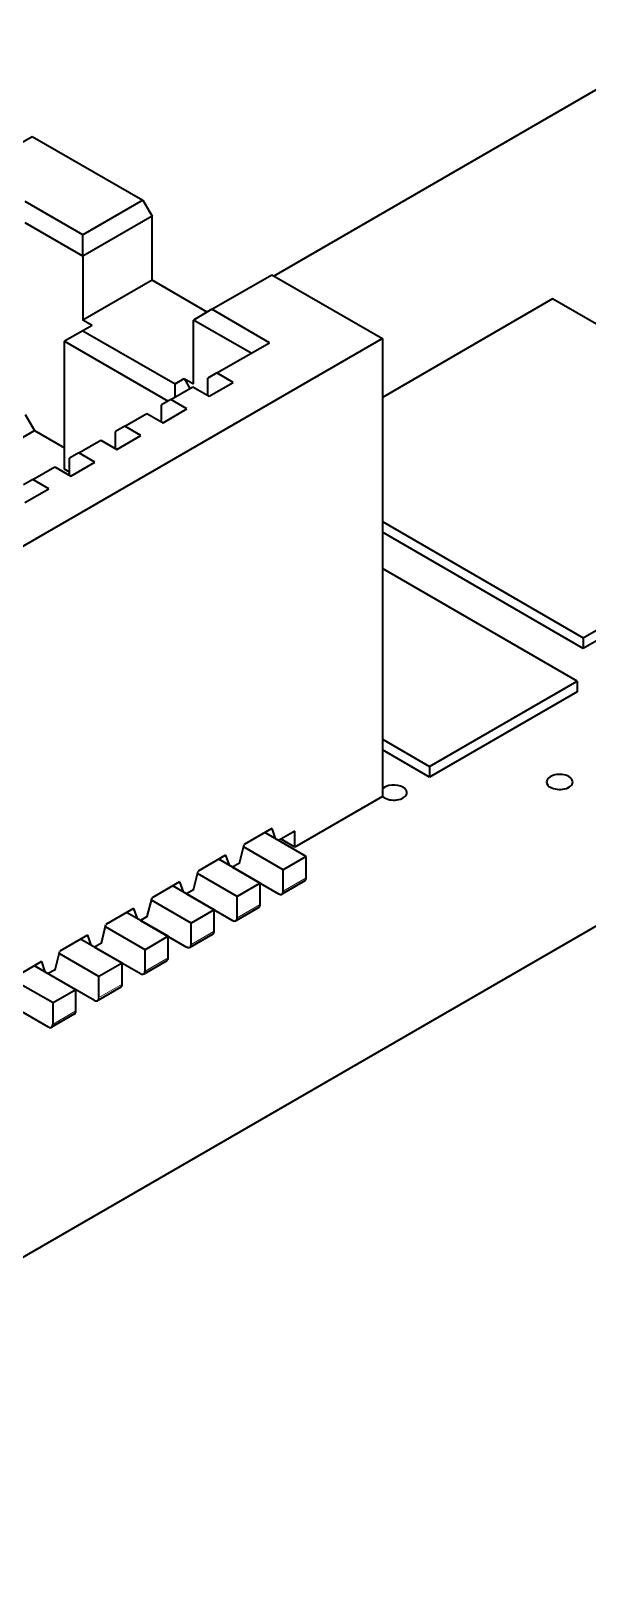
# Model space of a CAD drawing. Extents: x 537 to 786, y 346 to 499.
# Drawn here: x 660.59 to 664.86, y 486.43 to 498.36 of the extents above; entities that cross this region are included whole.
import ezdxf

# ---------------------------------------------------------------- set-up
doc = ezdxf.new("R2010")
doc.units = 0

msp = doc.modelspace()

# ---------------------------------------------------------------- linework, layer by layer
at = {"color": 7, "lineweight": 35, "ltscale": 0.093899}
msp.add_line((665.707, 498.356), (662.454, 496.478), dxfattribs=at)
at = {"color": 7, "lineweight": 35, "ltscale": 0.22862}
for p, q in [((652.679, 492.977), (660.599, 497.549)), ((663.286, 495.998), (655.366, 491.426))]:
    msp.add_line(p, q, dxfattribs=at)
at = {"color": 7, "lineweight": 35, "ltscale": 0.024495}
for p, q in [((660.599, 497.549), (661.447, 497.06)), ((660.846, 494.998), (660.846, 495.978))]:
    msp.add_line(p, q, dxfattribs=at)
at = {"color": 7, "lineweight": 35, "ltscale": 0.012758}
for p, q in [((660.987, 496.794), (660.545, 497.049)), ((660.987, 496.631), (660.545, 496.886)), ((662.419, 495.967), (661.977, 496.223)), ((662.278, 495.886), (661.836, 496.141))]:
    msp.add_line(p, q, dxfattribs=at)
at = {"color": 7, "lineweight": 35, "ltscale": 0.013267}
msp.add_line((661.447, 497.06), (660.987, 496.794), dxfattribs=at)
at = {"color": 7, "lineweight": 35, "ltscale": 0.003536}
msp.add_line((661.447, 497.06), (661.518, 496.937), dxfattribs=at)
at = {"color": 7, "lineweight": 35, "ltscale": 0.015309}
for p, q in [((661.518, 496.937), (660.987, 496.631)), ((661.518, 496.447), (660.987, 496.141))]:
    msp.add_line(p, q, dxfattribs=at)
at = {"color": 7, "lineweight": 35, "ltscale": 0.012247}
for p, q in [((661.518, 496.447), (661.518, 496.937)), ((660.987, 496.631), (660.987, 496.141)), ((661.942, 496.202), (661.518, 496.447)), ((661.836, 495.651), (661.836, 496.141))]:
    msp.add_line(p, q, dxfattribs=at)
at = {"color": 7, "lineweight": 35, "ltscale": 0.004082}
for p, q in [((660.987, 496.631), (660.987, 496.794)), ((661.977, 496.223), (661.836, 496.141)), ((660.987, 496.059), (660.846, 495.978)), ((662.702, 491.865), (662.702, 492.028)), ((662.525, 491.763), (662.525, 491.926)), ((662.349, 491.66), (662.349, 491.824)), ((662.172, 491.558), (662.172, 491.722)), ((661.995, 491.456), (661.995, 491.62)), ((661.641, 491.252), (661.641, 491.416)), ((661.818, 491.354), (661.818, 491.518)), ((661.465, 491.15), (661.465, 491.313)), ((661.288, 491.048), (661.288, 491.211)), ((661.111, 490.946), (661.111, 491.109)), ((660.934, 490.844), (660.934, 491.007)), ((660.758, 490.742), (660.758, 490.905))]:
    msp.add_line(p, q, dxfattribs=at)
at = {"color": 7, "lineweight": 35, "ltscale": 0.013268}
msp.add_line((661.977, 496.223), (662.437, 496.488), dxfattribs=at)
at = {"color": 7, "lineweight": 35, "ltscale": 0.024496}
msp.add_line((662.437, 496.488), (663.286, 495.998), dxfattribs=at)
at = {"color": 7, "lineweight": 35, "ltscale": 0.037737}
msp.add_line((664.593, 496.303), (663.286, 495.548), dxfattribs=at)
at = {"color": 7, "lineweight": 35, "ltscale": 0.068342}
msp.add_line((666.96, 494.936), (664.593, 496.303), dxfattribs=at)
at = {"color": 7, "lineweight": 35, "ltscale": 0.002041}
for p, q in [((661.058, 496.1), (660.987, 496.141)), ((661.058, 496.1), (660.987, 496.059)), ((661.765, 495.692), (661.836, 495.651)), ((660.956, 495.122), (660.885, 495.082)), ((664.782, 493.372), (664.782, 493.29)), ((663.648, 492.717), (663.648, 492.636))]:
    msp.add_line(p, q, dxfattribs=at)
at = {"color": 7, "lineweight": 35, "ltscale": 0.022964}
msp.add_line((660.846, 495.978), (661.641, 495.518), dxfattribs=at)
at = {"color": 7, "lineweight": 35, "ltscale": 0.020412}
msp.add_line((660.987, 496.059), (661.695, 495.651), dxfattribs=at)
at = {"color": 7, "lineweight": 35, "ltscale": 0.011636}
msp.add_line((662.016, 495.735), (662.419, 495.967), dxfattribs=at)
at = {"color": 7, "lineweight": 35, "ltscale": 0.087774}
msp.add_line((663.286, 495.998), (663.286, 492.487), dxfattribs=at)
at = {"color": 7, "lineweight": 35, "ltscale": 0.00204}
msp.add_line((662.016, 495.735), (661.946, 495.694), dxfattribs=at)
at = {"color": 7, "lineweight": 35, "ltscale": 0.003573}
for p, q in [((662.14, 495.663), (662.016, 495.735)), ((661.832, 495.629), (661.956, 495.557)), ((661.479, 495.424), (661.603, 495.353)), ((661.079, 495.051), (660.956, 495.122)), ((660.772, 495.016), (660.896, 494.945)), ((662.614, 492.222), (662.49, 492.15))]:
    msp.add_line(p, q, dxfattribs=at)
at = {"color": 7, "lineweight": 35, "ltscale": 0.004898}
for p, q in [((661.663, 495.531), (661.832, 495.629)), ((661.309, 495.327), (661.479, 495.424))]:
    msp.add_line(p, q, dxfattribs=at)
at = {"color": 7, "lineweight": 35, "ltscale": 0.002042}
for p, q in [((661.695, 495.651), (661.765, 495.692)), ((661.663, 495.531), (661.592, 495.49)), ((661.309, 495.327), (661.238, 495.286)), ((660.602, 494.918), (660.531, 494.877)), ((664.828, 493.705), (664.828, 493.623))]:
    msp.add_line(p, q, dxfattribs=at)
at = {"color": 7, "lineweight": 35, "ltscale": 0.002552}
msp.add_line((661.695, 495.549), (661.695, 495.651), dxfattribs=at)
at = {"color": 7, "lineweight": 35, "ltscale": 0.00221}
msp.add_line((661.765, 495.692), (661.809, 495.615), dxfattribs=at)
at = {"color": 7, "lineweight": 35, "ltscale": 0.003266}
for p, q in [((661.946, 495.563), (661.946, 495.694)), ((661.592, 495.359), (661.592, 495.49)), ((661.238, 495.155), (661.238, 495.286)), ((660.885, 494.951), (660.885, 495.082))]:
    msp.add_line(p, q, dxfattribs=at)
at = {"color": 7, "lineweight": 35, "ltscale": 0.005307}
for p, q in [((661.956, 495.557), (662.14, 495.663)), ((661.603, 495.353), (661.786, 495.459)), ((661.249, 495.149), (661.433, 495.255)), ((660.896, 494.945), (661.079, 495.051)), ((660.542, 494.741), (660.726, 494.847))]:
    msp.add_line(p, q, dxfattribs=at)
at = {"color": 7, "lineweight": 35, "ltscale": 0.003572}
for p, q in [((661.786, 495.459), (661.663, 495.531)), ((661.433, 495.255), (661.309, 495.327)), ((661.125, 495.22), (661.249, 495.149)), ((660.726, 494.847), (660.602, 494.918))]:
    msp.add_line(p, q, dxfattribs=at)
at = {"color": 7, "lineweight": 35, "ltscale": 0.003535}
msp.add_line((660.545, 495.416), (660.616, 495.294), dxfattribs=at)
at = {"color": 7, "lineweight": 35, "ltscale": 0.009594}
msp.add_line((660.284, 495.102), (660.616, 495.294), dxfattribs=at)
at = {"color": 7, "lineweight": 35, "ltscale": 0.006635}
msp.add_line((660.616, 495.294), (660.846, 495.161), dxfattribs=at)
at = {"color": 7, "lineweight": 35, "ltscale": 0.0049}
msp.add_line((660.956, 495.122), (661.125, 495.22), dxfattribs=at)
at = {"color": 7, "lineweight": 35, "ltscale": 0.004899}
msp.add_line((660.602, 494.918), (660.772, 495.016), dxfattribs=at)
at = {"color": 7, "lineweight": 35, "ltscale": 0.001123}
msp.add_line((660.885, 494.975), (660.846, 494.998), dxfattribs=at)
at = {"color": 7, "lineweight": 35, "ltscale": 0.061565}
for p, q in [((664.828, 493.705), (666.96, 494.936)), ((666.96, 494.855), (664.828, 493.623))]:
    msp.add_line(p, q, dxfattribs=at)
at = {"color": 7, "lineweight": 35, "ltscale": 0.044514}
for p, q in [((663.286, 494.595), (664.828, 493.705)), ((664.828, 493.623), (663.286, 494.514))]:
    msp.add_line(p, q, dxfattribs=at)
at = {"color": 7, "lineweight": 35, "ltscale": 0.043199}
msp.add_line((664.782, 493.372), (663.286, 494.236), dxfattribs=at)
at = {"color": 7, "lineweight": 35, "ltscale": 0.032725}
for p, q in [((663.648, 492.717), (664.782, 493.372)), ((664.782, 493.29), (663.648, 492.636))]:
    msp.add_line(p, q, dxfattribs=at)
at = {"color": 7, "lineweight": 35, "ltscale": 0.326598}
msp.add_line((667.44, 492.947), (656.126, 486.415), dxfattribs=at)
at = {"color": 7, "lineweight": 35, "ltscale": 0.010475}
for p, q in [((663.286, 492.927), (663.648, 492.717)), ((663.648, 492.636), (663.286, 492.845))]:
    msp.add_line(p, q, dxfattribs=at)
at = {"color": 7, "lineweight": 35, "ltscale": 0.019392}
msp.add_line((663.286, 492.487), (662.614, 492.099), dxfattribs=at)
at = {"color": 7, "lineweight": 35, "ltscale": 0.000555054}
msp.add_line((663.303, 492.477), (663.286, 492.491), dxfattribs=at)
at = {"color": 7, "lineweight": 35, "ltscale": 0.006123}
for p, q in [((662.437, 492.242), (662.225, 492.12)), ((661.73, 491.834), (661.518, 491.711)), ((660.669, 491.222), (660.457, 491.099))]:
    msp.add_line(p, q, dxfattribs=at)
at = {"color": 7, "lineweight": 35, "ltscale": 0.009185}
for p, q in [((662.702, 492.028), (662.384, 492.212)), ((662.349, 491.824), (662.03, 492.007)), ((661.641, 491.416), (661.323, 491.599)), ((661.288, 491.211), (660.97, 491.395))]:
    msp.add_line(p, q, dxfattribs=at)
at = {"color": 7, "lineweight": 35, "ltscale": 0.002025}
for p, q in [((662.437, 492.242), (662.464, 492.166)), ((662.083, 492.038), (662.11, 491.962)), ((661.73, 491.834), (661.756, 491.757)), ((661.023, 491.426), (661.049, 491.349)), ((660.669, 491.222), (660.696, 491.145))]:
    msp.add_line(p, q, dxfattribs=at)
at = {"color": 7, "lineweight": 35, "ltscale": 0.003062}
for q in [(662.508, 492.161), (662.614, 492.222)]:
    msp.add_line((662.614, 492.099), q, dxfattribs=at)
at = {"color": 7, "lineweight": 35, "ltscale": 0.006124}
for p, q in [((662.083, 492.038), (661.871, 491.916)), ((661.023, 491.426), (660.811, 491.303))]:
    msp.add_line(p, q, dxfattribs=at)
at = {"color": 7, "lineweight": 35, "ltscale": 0.00368}
for p, q in [((662.19, 491.977), (662.225, 492.12)), ((661.836, 491.773), (661.871, 491.916)), ((661.482, 491.569), (661.518, 491.711)), ((661.129, 491.364), (661.164, 491.507)), ((660.775, 491.16), (660.811, 491.303))]:
    msp.add_line(p, q, dxfattribs=at)
at = {"color": 7, "lineweight": 35, "ltscale": 0.008804}
for p, q in [((662.525, 491.926), (662.22, 492.102)), ((660.758, 490.905), (660.453, 491.081))]:
    msp.add_line(p, q, dxfattribs=at)
at = {"color": 7, "lineweight": 35, "ltscale": 0.005103}
for p, q in [((662.702, 492.028), (662.525, 491.926)), ((662.349, 491.824), (662.172, 491.722)), ((662.692, 491.842), (662.515, 491.74)), ((661.641, 491.416), (661.465, 491.313)), ((661.985, 491.433), (661.808, 491.331)), ((661.288, 491.211), (661.111, 491.109)), ((661.631, 491.229), (661.454, 491.127)), ((660.934, 491.007), (660.758, 490.905)), ((660.924, 490.821), (660.747, 490.719))]:
    msp.add_line(p, q, dxfattribs=at)
at = {"color": 7, "lineweight": 35, "ltscale": 0.008803}
for p, q in [((662.172, 491.722), (661.867, 491.898)), ((661.818, 491.518), (661.513, 491.694)), ((661.465, 491.313), (661.16, 491.49)), ((661.111, 491.109), (660.806, 491.285))]:
    msp.add_line(p, q, dxfattribs=at)
at = {"color": 7, "lineweight": 35, "ltscale": 0.001531}
for p, q in [((662.19, 491.977), (662.136, 491.946)), ((661.836, 491.773), (661.783, 491.742)), ((661.129, 491.364), (661.076, 491.334)), ((660.775, 491.16), (660.722, 491.13))]:
    msp.add_line(p, q, dxfattribs=at)
at = {"color": 7, "lineweight": 35, "ltscale": 0.010205}
for p, q in [((662.136, 491.946), (662.49, 491.742)), ((661.429, 491.538), (661.783, 491.334)), ((660.369, 490.926), (660.722, 490.721))]:
    msp.add_line(p, q, dxfattribs=at)
at = {"color": 7, "lineweight": 35, "ltscale": 0.009186}
for p, q in [((661.995, 491.62), (661.677, 491.803)), ((660.934, 491.007), (660.616, 491.191))]:
    msp.add_line(p, q, dxfattribs=at)
at = {"color": 7, "lineweight": 13, "ltscale": 0.005103}
for p, q in [((662.702, 491.865), (662.525, 491.763)), ((662.349, 491.66), (662.172, 491.558)), ((661.641, 491.252), (661.465, 491.15)), ((661.288, 491.048), (661.111, 490.946)), ((660.934, 490.844), (660.758, 490.742))]:
    msp.add_line(p, q, dxfattribs=at)
at = {"color": 7, "lineweight": 35, "ltscale": 0.010207}
for p, q in [((661.783, 491.742), (662.136, 491.538)), ((661.076, 491.334), (661.429, 491.13))]:
    msp.add_line(p, q, dxfattribs=at)
at = {"color": 7, "lineweight": 35, "ltscale": 0.006125}
msp.add_line((661.376, 491.63), (661.164, 491.507), dxfattribs=at)
at = {"color": 7, "lineweight": 35, "ltscale": 0.002026}
msp.add_line((661.376, 491.63), (661.403, 491.553), dxfattribs=at)
at = {"color": 7, "lineweight": 35, "ltscale": 0.00153}
msp.add_line((661.482, 491.569), (661.429, 491.538), dxfattribs=at)
at = {"color": 7, "lineweight": 35, "ltscale": 0.005104}
for p, q in [((661.995, 491.62), (661.818, 491.518)), ((662.338, 491.638), (662.161, 491.536)), ((661.278, 491.025), (661.101, 490.923))]:
    msp.add_line(p, q, dxfattribs=at)
at = {"color": 7, "lineweight": 13, "ltscale": 0.005104}
msp.add_line((661.995, 491.456), (661.818, 491.354), dxfattribs=at)
at = {"color": 7, "lineweight": 35, "ltscale": 0.010206}
msp.add_line((660.722, 491.13), (661.076, 490.926), dxfattribs=at)
at = {"color": 7, "lineweight": 35}
for centre, start, end in [((664.697, 492.594), 6.5541, 66.5453), ((663.424, 492.512), 6.5541, 66.5453), ((664.596, 492.605), 186.5541, 246.5453)]:
    msp.add_arc(centre, 0.0502, start, end, dxfattribs=at)
for centre, major_axis, start_param, end_param in [((664.647, 492.6), (0.1, 0), 0.785398, 3.141593), ((663.374, 492.518), (0.1, 0), 0.785398, 2.654194), ((663.374, 492.518), (0.1, 0), 3.926991, 6.283185), ((664.647, 492.6), (0.1, 0), 3.926991, 6.283185), ((662.667, 491.885), (0.025, -0.0433), 6.283185, 7.068583), ((662.313, 491.681), (0.025, -0.0433), 6.283185, 7.068583), ((662.49, 491.783), (-0.025, 0.0433), 2.356194, 3.141593), ((662.49, 491.783), (-0.025, 0.0433), 3.141593, 3.926991), ((662.136, 491.579), (-0.025, 0.0433), 2.356194, 3.141593), ((662.136, 491.579), (-0.025, 0.0433), 3.141593, 3.926991), ((661.96, 491.477), (0.025, -0.0433), 6.283185, 7.068583), ((661.783, 491.375), (-0.025, 0.0433), 2.356194, 3.141593), ((661.783, 491.375), (-0.025, 0.0433), 3.141593, 3.926991), ((661.606, 491.273), (0.025, -0.0433), 6.283185, 7.068583), ((661.429, 491.171), (-0.025, 0.0433), 2.356194, 3.141593), ((661.429, 491.171), (-0.025, 0.0433), 3.141593, 3.926991), ((661.076, 490.966), (-0.025, 0.0433), 3.141593, 3.926991), ((661.253, 491.069), (0.025, -0.0433), 6.283185, 7.068583), ((660.899, 490.864), (0.025, -0.0433), 6.283185, 7.068583), ((661.076, 490.966), (-0.025, 0.0433), 2.356194, 3.141593), ((660.722, 490.762), (-0.025, 0.0433), 2.356194, 3.141593), ((660.722, 490.762), (-0.025, 0.0433), 3.141593, 3.926991)]:
    msp.add_ellipse(centre, major_axis=major_axis, ratio=0.57735, start_param=start_param, end_param=end_param, dxfattribs=at)

doc.saveas('drawing.dxf')
